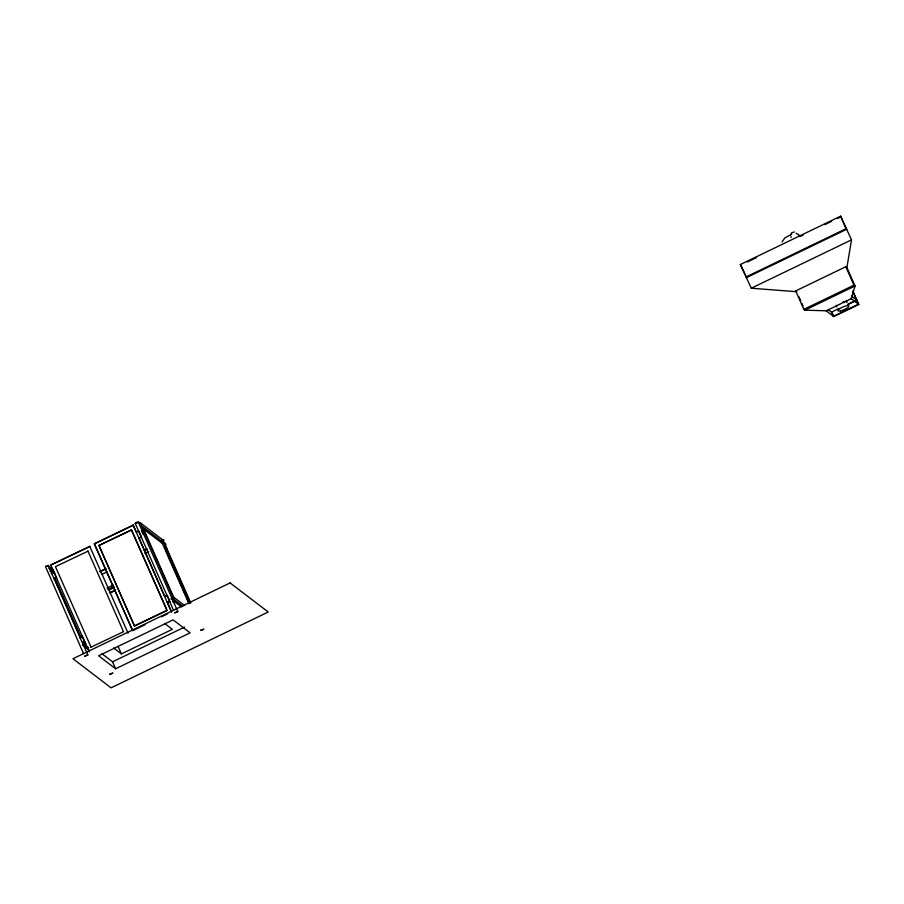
<?xml version="1.0" encoding="UTF-8"?>
<svg xmlns="http://www.w3.org/2000/svg" width="904" height="904" viewBox="0 0 904 904"><rect width="100%" height="100%" fill="white"/><g stroke="black" fill="none" stroke-linecap="round" stroke-linejoin="round"><path stroke-width="1.36" d="M846.89 267.55L851.511 239.865L840.607 216.169L740.376 264.51L751.28 288.218L796.774 291.721L795.712 290.907L845.816 266.736L846.89 267.55L855.026 285.992L851.24 298.716L826.188 310.806L804.91 310.162L803.848 309.349L795.712 290.907M790.345 235.356L791.621 232.814L794.345 231.955M782.039 241.967L784.808 237.944L791.712 234.204M83.541 653.66L45.426 566.401L48.319 565.35L51.743 573.125M48.364 565.452L47.166 566.379M173.523 610.29L135.182 523.348L136.786 522.241L138.346 522.071L177.817 611.567L174.653 612.844L177.817 611.567M138.346 522.071L137.148 523.009M87.835 654.948L84.671 656.225L87.835 654.948L82.761 643.433M164.031 540.05L162.291 540.072M143.363 534.174L142.493 530.829L141.51 530.863L142.855 533.914L143.838 533.868M84.332 644.925L82.885 645.253L84.332 644.925L82.987 641.874M173.319 602.075L172.438 598.731L170.867 598.787M145.16 624.675L132.628 630.721L94.31 543.846L133.17 525.1L136.267 532.128L138.662 530.976L141.521 537.202L138.877 538.049L141.171 536.942M50.839 565.023L89.88 546.411L50.839 565.023L89.157 651.908M94.31 543.846L133.34 525.224M138.933 523.439L140.29 522.772L163.093 540.174L190.789 602.979M131.374 529.812L167.07 610.482L134.425 626.009L98.898 545.474L131.543 529.936L166.585 609.398M91.135 647.32L55.438 566.65L88.084 551.124M98.898 545.474L131.543 529.936M49.912 571.249L51.449 570.514L54.782 573.068M51.392 573.068L54.116 572.187L51.392 573.068L54.432 579.215L56.726 578.108L53.777 571.927M142.199 530.84L143.555 530.185M142.798 532.196L144.154 531.541M143.6 534.015L144.968 533.36M54.093 578.944L56.387 577.848M99.7 571.554L106.062 568.492M144.199 550.095L146.742 548.864M100.05 571.814L105.135 569.362M144.538 550.355L147.092 549.123M143.363 528.919L162.325 543.394L163.692 542.739L190.281 603.024M747.405 261.979L756.286 257.697M800.684 236.272L803.227 235.051M824.787 224.644L831.138 221.582M837.477 218.531L841.285 216.689M101.745 574.413L106.83 571.961M144.956 553.576L148.764 551.734M166.777 548.954L165.873 548.909L166.777 548.954L165.059 545.055M745.902 277.031L846.121 228.689L846.811 229.209L746.58 277.551M107.09 588.007L113.305 585.012M111.011 587.024L113.441 585.848M107.836 589.702L114.051 586.707M109.327 589.883L114.186 587.543M109.508 592.854L115.576 589.928M111.056 592.527L114.695 590.775M751.28 288.218L851.511 239.865M79.744 637.365L82.467 636.472L79.744 637.365L82.784 643.501L85.078 642.394L82.128 636.213M167.014 595.261L164.63 596.414L167.353 595.521L169.873 601.488L167.24 602.335L169.534 601.228M172.144 598.742L173.511 598.086M82.445 643.241L84.739 642.134M182.89 606.301L174.212 599.668L172.845 600.335L181.534 606.957M134.425 626.009L166.89 610.347M90.954 647.185L123.599 631.659M161.454 616.822L167.726 613.793M803.848 309.349L853.952 285.178L855.026 285.992L804.91 310.162M113.621 647.976L121.385 653.897L172.336 629.331L164.562 623.398M839.059 308.456L831.533 312.083L833.398 316.31L858.461 304.219L852.992 291.822M847.828 304.219L856.596 299.992M848.167 304.478L854.427 301.461M101.949 653.728L112.559 661.83L184.529 627.116M826.188 310.806L833.748 316.569L858.8 304.478L852.811 290.918M115.622 668.768L190.111 632.834L173.116 619.873L98.638 655.795L115.622 668.768L112.559 661.83M135.95 523.439L135.182 523.348M141.905 530.851L142.493 530.829M171.85 598.753L172.438 598.731M172.8 601.815L173.783 601.77M796.074 233.255L798.831 234.769L799.565 236.43M851.444 296.06L856.935 300.252M851.24 298.716L858.8 304.478M828.448 309.722L831.883 312.343M740.376 264.51L746.026 276.308M163.692 542.739L142.493 526.557L173.613 597.115L184.766 605.624M53.585 570.04L49.245 566.729L52.432 573.938M48.793 568.3L54.217 572.435M83.676 641.919L85.903 643.614M83.258 643.512L87.711 646.914M88.581 647.761L83.134 643.603L83.869 645.219M83.801 646.021L89.213 650.157M165.217 543.18L166.042 544.637M840.607 216.169L846.121 228.689M845.816 266.736L853.952 285.178M832.347 313.394L833.748 316.569M799.057 296.896L800.763 300.772M801.904 303.348L803.046 305.936M164.98 546.276L166.257 549.203M166.246 551.09L188.292 601.07M162.325 543.394L188.913 603.68M140.29 522.772L174.212 599.668M139.058 538.185L164.799 596.55M167.409 602.471L171.658 612.11M133.17 525.1L171.489 611.974M99.067 545.609L134.594 626.144M94.479 543.971L132.233 629.579M89.711 546.276L128.029 633.162M87.914 550.988L123.43 631.523M118.051 646.337L121.385 653.897M51.449 570.514L52.782 573.543M54.692 577.871L80.863 637.196M54.455 578.526L80.727 638.1M54.568 579.509L80.501 638.326M54.703 579.102L80.286 637.15M791 236.588L791.237 237.458M843.07 301.992A5.921 1.469 -23.8 0 1 846.811 302.433M836.81 306.863A5.921 1.469 -23.8 0 1 836.901 305.224M109.644 674.294L112.751 673.152L109.644 674.294M200.62 630.348L203.728 629.218L200.62 630.348M230.113 582.933L72.953 658.733L111.068 687.831L268.228 612.019L230.113 582.933M840.641 310.886A5.921 1.469 -23.8 0 0 848.89 306.162A5.921 1.469 -23.8 0 0 840.799 308.049A5.921 1.469 -23.8 0 0 840.641 310.886"/></g></svg>
